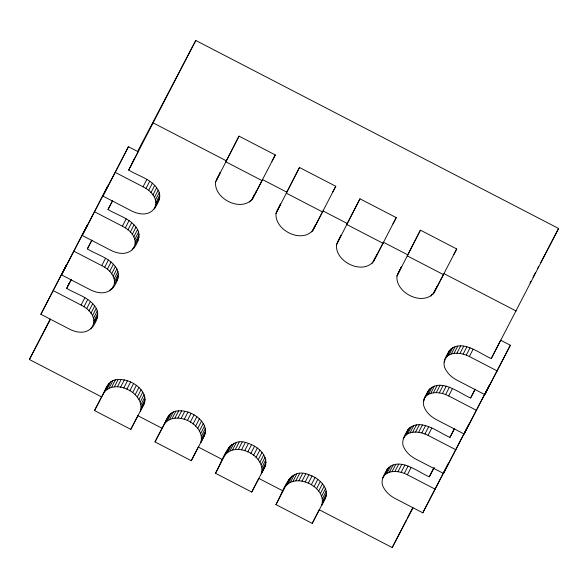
<?xml version="1.0" encoding="UTF-8"?>
<svg xmlns="http://www.w3.org/2000/svg" width="588" height="588" viewBox="0 0 588 588"><rect width="100%" height="100%" fill="white"/><g stroke="black" fill="none" stroke-linecap="round" stroke-linejoin="round"><path stroke-width="0.88" d="M144.082 403.905L140.311 411.247C145.633 393.578 115.432 378.018 104.032 392.439L94.528 410.571L130.808 429.38L144.082 403.905C147.941 394.386 138.606 385.522 130.617 381.943C125.883 379.87 120.562 378.79 115.432 379.826C107.104 381.23 105.421 390.917 101.599 396.929L29.4 359.511L50.193 319.049M215.546 182.03C214.003 198.972 241.367 212.54 252.597 198.759L275.302 154.945L239.015 136.144L215.546 182.03L218.898 175.503M204.55 435.245L200.78 442.58C206.101 424.918 175.908 409.351 164.5 423.779L154.997 441.911L191.276 460.72L204.55 435.245C208.417 425.727 199.082 416.863 191.093 413.283C186.352 411.21 181.031 410.13 175.9 411.159C167.573 412.57 165.889 422.257 162.075 428.27L137.886 415.731M276.015 213.37C274.471 230.312 301.835 243.88 313.066 230.099L335.77 186.286L299.49 167.477L276.015 213.37L280.557 203.955L276.786 211.29M265.019 466.585L261.248 473.921C266.57 456.259 236.376 440.691 224.969 455.119L215.465 473.252L251.745 492.053L265.019 466.585C269.098 455.81 257.676 446.388 248.437 443.411C227.806 434.826 223.219 460.419 215.465 473.252M336.483 244.711C334.94 261.645 362.304 275.213 373.542 261.44L396.238 217.626L359.959 198.817L336.483 244.711L341.025 235.296L337.255 242.631M325.495 497.926L321.724 505.261C327.038 487.599 296.844 472.032 285.437 486.46L275.934 504.592L312.221 523.394L325.495 497.926C329.567 487.151 318.145 477.728 308.906 474.751C288.274 466.166 283.688 491.752 275.934 504.592M396.951 276.044C395.415 292.986 422.779 306.554 434.01 292.773L456.707 248.967L420.427 230.158L396.951 276.044L401.501 266.636L397.723 273.971M53.265 290.641L81.085 305.062C104.914 317.028 92.037 341.253 68.686 328.707L40.866 314.293L66.466 264.96L40.866 314.293M92.448 327.229C97.02 321.151 100.305 312.5 94.69 305.988C87.884 296.852 75.977 294.074 66.709 288.318L71.222 279.55M73.926 251.223L101.739 265.636C125.567 277.609 112.698 301.835 89.347 289.289L61.527 274.875L87.12 225.542L61.527 274.875M113.109 287.811C117.681 281.733 120.966 273.082 115.351 266.57C108.545 257.434 96.638 254.655 87.369 248.9L91.882 240.124M94.587 211.805L122.4 226.218C146.228 238.191 133.358 262.417 110.007 249.871L82.188 235.457L107.78 186.124L82.188 235.457M133.77 248.393C138.342 242.315 141.62 233.664 136.004 227.152C129.206 218.016 117.299 215.237 108.03 209.482L112.536 200.706M102.849 196.039L115.241 172.387L143.06 186.8C166.889 198.773 154.019 222.999 130.661 210.453L102.849 196.039L128.441 146.706L138.114 151.719L128.691 170.064C138.584 176.231 152.174 179.164 158.179 190.196C162.141 196.583 157.702 203.426 154.431 208.975M434.245 467.372L429.284 476.831C418.017 472.142 399.428 456.17 387.382 468.908C384.104 474.457 379.664 481.293 383.633 487.68C386.14 492.369 390.329 495.941 394.974 498.418L422.794 512.832L448.387 463.498L422.794 512.832M385.838 473.039L387.382 468.908M454.487 428.74L449.945 437.413C438.677 432.717 420.089 416.752 408.035 429.49C404.764 435.039 400.325 441.875 404.287 448.262C406.8 452.951 410.99 456.523 415.635 459L443.455 473.413L469.048 424.08L443.455 473.413M406.499 433.621L408.035 429.49M489.297 385.463L464.116 433.995L436.296 419.575C430.901 416.694 425.955 412.269 423.919 406.352C421.699 400.377 426.315 395.173 428.696 390.072C440.75 377.334 459.338 393.298 470.606 397.988L475.148 389.322M491.267 358.57L500.689 340.231L510.362 345.244L484.769 394.577L456.957 380.157C452.312 377.68 448.122 374.115 445.608 369.426C441.647 363.039 446.086 356.196 449.357 350.646C461.411 337.916 479.992 353.88 491.267 358.57L558.6 228.489L195.782 40.454L137.423 151.8M447.99 354.057L449.357 350.646M219.317 174.695L220.088 172.615L216.318 179.957M115.241 172.387L128.441 146.706M128.691 170.064L195.782 40.454M81.085 305.062L84.856 297.719M101.739 265.636L105.509 258.301M122.4 226.218L126.17 218.883M143.06 186.8L146.831 179.465M83.981 306.767L87.752 299.432M104.642 267.349L108.412 260.014M125.303 227.931L129.073 220.588M145.964 188.513L149.734 181.17M86.634 308.751L90.405 301.416M107.295 269.333L111.066 261.998M127.956 229.915L131.727 222.58M148.617 190.497L152.388 183.155M88.972 310.956L92.742 303.621M109.625 271.538L113.396 264.203M130.286 232.12L134.057 224.785M150.947 192.702L154.718 185.367M90.919 313.323L94.69 305.988M111.58 273.905L115.351 266.57M132.234 234.487L136.004 227.152M152.895 195.069L156.665 187.734M92.426 315.793L96.197 308.457M113.087 276.375L116.858 269.032M133.748 236.957L137.518 229.614M154.409 197.531L158.179 190.196M93.463 318.284L97.233 310.949M114.123 278.866L117.894 271.531M134.777 239.448L138.547 232.113M155.438 200.03L159.208 192.695M93.984 320.747L97.755 313.404M109.669 290.825L110.507 289.193M114.645 281.321L118.416 273.986M135.306 241.903L139.077 234.568M90.949 328.898L91.787 327.273M155.967 202.485L159.738 195.15M93.992 323.099L97.762 315.756M111.61 289.48L112.867 287.04M114.653 283.673L118.423 276.338M132.271 250.062L133.527 247.614M135.314 244.255L139.084 236.92M155.967 204.837L159.738 197.502M94.528 410.571L101.533 396.929M106.112 388.154L106.898 386.5M104.032 392.439L107.802 385.103M105.296 390.623L109.067 383.288M107.023 389.109L110.794 381.774M109.162 387.948L112.933 380.605M239.015 136.144L225.821 161.818L262.101 180.626M111.661 387.161L115.432 379.826M114.439 386.772L118.21 379.436M117.438 386.801L121.209 379.466M120.555 387.235L124.333 379.899M123.723 388.073L127.493 380.73M126.846 389.278L130.617 381.943M129.845 390.836L133.616 383.494M132.631 392.688L136.401 385.353M135.13 394.791L138.9 387.455M137.283 397.084L141.054 389.748M139.018 399.509L142.788 392.174M140.289 402.001L144.06 394.658M141.076 404.485L144.846 397.143M141.34 406.896L145.111 399.561M130.808 429.38L137.82 415.738M141.083 409.167L144.854 401.832M249.606 202.088L250.444 200.457M251.333 200.574L254.685 194.055M252.597 198.759L262.564 179.597L286.753 192.129M154.997 441.911L162.42 427.469M164.5 423.779L168.271 416.444M165.765 421.964L169.535 414.628M167.492 420.449L171.262 413.114M169.638 419.288L173.409 411.945M299.49 167.477L286.29 193.158L322.569 211.967M172.13 418.502L175.9 411.159M174.915 418.112L178.686 410.777M177.907 418.141L181.677 410.799M181.031 418.575L184.801 411.24M184.198 419.413L187.969 412.07M187.322 420.618L191.093 413.283M190.314 422.177L194.084 414.834M193.099 424.029L196.87 416.686M195.606 426.131L199.376 418.788M197.752 428.424L201.522 421.089M199.486 430.85L203.257 423.514M200.765 433.341L204.536 425.999M201.544 435.826L205.315 428.483M201.809 438.236L205.579 430.901M191.276 460.72L198.7 446.27M201.552 440.508L205.322 433.172M311.802 231.915L315.153 225.395M313.066 230.099L323.04 210.938L347.229 223.469M224.969 455.119L228.739 447.784M226.233 453.304L230.011 445.961M227.968 451.79L231.738 444.455M230.106 450.621L233.877 443.286M359.959 198.817L346.758 224.498L383.045 243.307M232.598 449.842L236.369 442.499M235.384 449.452L239.154 442.117M238.375 449.482L242.146 442.139M241.499 449.916L245.269 442.58M244.667 450.746L248.437 443.411M247.791 451.959L251.561 444.624M250.782 453.51L254.553 446.174M253.575 455.369L257.346 448.027M256.074 457.471L259.845 450.129M258.22 459.765L261.991 452.429M259.955 462.19L263.725 454.855M261.234 464.674L265.004 457.339M262.013 467.159L265.783 459.823M262.277 469.577L266.048 462.234M251.745 492.053L258.757 478.411M262.027 471.848L265.798 464.513M372.27 263.255L375.203 257.551M373.542 261.44L383.508 242.271L407.697 254.81M285.437 486.46L289.208 479.124M286.709 484.644L290.479 477.302M288.436 483.13L292.207 475.795M290.575 481.962L294.345 474.626M420.427 230.158L407.227 255.839L443.514 274.64M293.074 481.175L296.844 473.84M295.852 480.793L299.623 473.458M298.844 480.815L302.614 473.48M301.967 481.256L305.738 473.921M305.135 482.087L308.906 474.751M308.259 483.299L312.03 475.964M311.258 484.85L315.028 477.515M314.043 486.702L317.814 479.367M316.542 488.804L320.313 481.469M318.689 491.105L322.459 483.77M320.423 493.53L324.201 486.188M321.702 496.015L325.473 488.679M322.481 498.499L326.259 491.164M322.753 500.917L326.524 493.575M312.221 523.394L319.233 509.752L392.218 547.546L413.063 507.782M322.496 503.188L326.266 495.853M431.011 296.109L431.849 294.478M432.739 294.595L436.09 288.076M434.01 292.773L443.977 273.611L516.176 311.03M382.582 478.198L385.111 474.575L388.881 467.232M423.904 399.362L428.696 390.072M403.243 438.78L405.771 435.157L409.542 427.814M423.389 401.538L424.227 399.913M424.926 397.407L426.432 395.731L430.203 388.396M444.043 362.12L444.881 360.488M444.565 359.937L447.086 356.313L450.864 348.978M385.111 474.575L387.051 473.23L390.822 465.894M405.771 435.157L407.712 433.812L411.482 426.476M426.432 395.731L428.373 394.394L432.143 387.051M447.086 356.313L449.034 354.976L452.804 347.633M387.051 473.23L389.381 472.252L393.151 464.917M407.712 433.812L410.034 432.834L413.805 425.491M428.373 394.394L430.695 393.416L434.466 386.073M449.034 354.976L451.356 353.991L455.127 346.655M389.381 472.252L392.027 471.664L395.798 464.329M410.034 432.834L412.688 432.246L416.458 424.911M430.695 393.416L433.349 392.828L437.119 385.485M451.356 353.991L454.002 353.403L457.773 346.067M392.027 471.664L394.923 471.48L398.693 464.145M412.688 432.246L415.584 432.062L419.354 424.727M433.349 392.828L436.245 392.644L440.015 385.309M454.002 353.403L456.905 353.226L460.676 345.891M394.923 471.48L397.995 471.716L401.766 464.38M415.584 432.062L418.649 432.298L422.419 424.962M436.245 392.644L439.31 392.88L443.08 385.537M456.905 353.226L459.97 353.454L463.741 346.119M397.995 471.716L401.148 472.355L404.919 465.012M418.649 432.298L421.809 432.93L425.58 425.594M439.31 392.88L442.463 393.512L446.233 386.176M459.97 353.454L463.124 354.094L466.894 346.758M401.148 472.355L404.301 473.377L408.072 466.041M421.809 432.93L424.962 433.959L428.733 426.623M442.463 393.512L445.623 394.541L449.394 387.205M463.124 354.094L466.284 355.123L470.055 347.787M404.301 473.377L407.374 474.766L411.144 467.431M424.962 433.959L428.035 435.348L431.805 428.005M445.623 394.541L448.695 395.93L452.466 388.587M466.284 355.123L469.349 356.504L473.12 349.169M392.218 547.546L406.359 520.035M407.19 518.418L412.181 508.701M429.284 476.831L433.79 468.055M449.945 437.413L454.45 428.637M470.606 397.988L475.111 389.219M464.116 433.995L476.897 409.116M484.769 394.577L510.362 345.244M67.877 285.746L69.112 283.379M131.918 163.545L134.395 158.811M29.4 359.511L50.517 319.225M66.709 288.318L71.258 279.645M87.369 248.9L91.919 240.227M108.03 209.482L112.573 200.809M97.248 317.939L94.719 321.562M116.88 280.476L117.901 278.521M137.541 241.058L138.562 239.103M159.223 199.685L157.202 202.75M271.994 161.252L275.302 154.945M332.463 192.592L335.77 186.286M392.931 223.932L396.238 217.626M453.818 254.479L456.707 248.967M530.06 282.946L530.913 281.321M533.044 277.257L535.595 272.376M537.726 268.312L538.579 266.687M540.71 262.623L558.6 228.489M477.309 408.315L489.29 385.449M255.523 192.636L256.368 191.423M376.041 255.92L377.312 254.097M436.509 287.26L437.781 285.437M153.358 122.995L226.284 160.789M469.349 356.504L497.169 370.925M448.695 395.93L476.508 410.343M428.035 435.348L455.847 449.761M407.374 474.766L435.186 489.179M198.354 447.071L222.543 459.61M258.823 478.411L283.012 490.951"/></g></svg>
